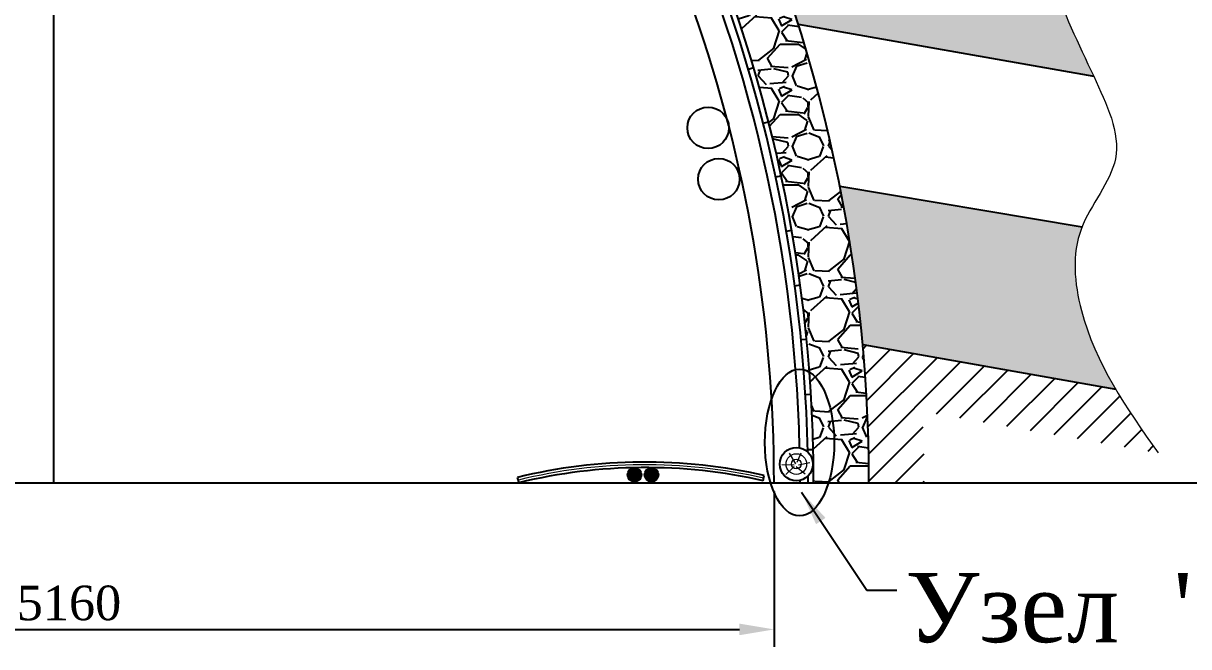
# Model space of a CAD drawing. Header units: millimetres. Extents: x -46762 to 161452, y -66984 to 31524.
# Drawn here: x 3030 to 7243, y 9912 to 12166 of the extents above; entities that cross this region are included whole.
import ezdxf

# ---------------------------------------------------------------- set-up
doc = ezdxf.new("R2010")
doc.units = ezdxf.units.MM
doc.header["$LTSCALE"] = 0.5
doc.styles.get("Standard").update_dxf_attribs({"font": 'TIMES.TTF'})
doc.linetypes.add('BATTING', pattern='A,0.00254,-2.54,[134,ltypeshp.shx,S=2.54,R=0,X=-2.54,Y=0],-5.08,[134,ltypeshp.shx,S=2.54,R=180,X=2.54,Y=0],-2.54', length=10.16254)
doc.dimstyles.new('ISO-25', dxfattribs={"dimscale": 50, "dimtxt": 2.5, "dimasz": 2.5, "dimexe": 1.25, "dimexo": 0.625, "dimtad": 1, "dimdec": 0, "dimtxsty": 'Standard', "dimcen": 2.5, "dimadec": 0, "dimazin": 0, "dimtfac": 1, "dimtdec": 0, "dimtmove": 0, "dimatfit": 3, "dimfxl": 1, "dimarcsym": 0})
pattern_1 = [(228.0128, (2492.244949663251, 33310.20283600524), (-2032.001726589601, -2286.002808951258), [34.1721, -3383.05]), (184.9697, (2469.384949663252, 33284.80283600524), (3048.004930617913, 253.9982075387458), [58.6405, -5805.4]), (132.5104, (2410.964949663252, 33279.72283600524), (2539.998151833169, -2794.002729246041), [41.34819999999999, -4093.47]), (267.2737, (2311.904949663252, 33216.22283600524), (253.9988970828173, 5079.998365336643), [53.40049999999999, -5286.639999999999]), (292.8337, (2309.364949663252, 33162.88283600524), (-1270.003605550191, 3048.001733005111), [52.3634, -5183.98]), (357.2737, (2329.684949663251, 33114.62283600524), (-5079.998365336643, 253.9988970828175), [53.40049999999999, -5286.639999999999]), (37.6942, (2383.024949663251, 33112.08283600524), (-3302.002086123993, -2539.997735698489), [70.61939999999998, -6991.310000000001]), (72.2553, (2438.904949663252, 33155.26283600525), (1778.00355654672, 5588.00162060364), [66.672, -6600.53]), (121.4296, (2459.224949663252, 33218.76283600525), (-2032.000523526448, 3301.996115997269), [53.5813, -5304.55]), (175.2364, (2431.284949663252, 33264.48283600524), (2793.997805305446, -253.9976162721156), [61.17129999999994, -2997.389999999996]), (222.3974, (2370.324949663251, 33269.56283600524), (-3048.000091723971, -2793.996365063697), [79.1078, -7831.68]), (138.8141, (2563.364949663252, 33213.68283600525), (-1777.998867422474, 1523.997655712401), [27.0005, -2673.06]), (171.4692, (2543.044949663252, 33231.46283600524), (3301.99495955914, -508.0012800045699), [51.36819999999993, -5085.459999999992]), (225, (2492.244949663251, 33239.08283600524), (-5.329070518200751e-14, -253.9998268700197), [35.9209, -323.289]), (203.1986, (2474.464949663252, 33269.56283600524), (1270.004282559083, 508.0022274306265), [19.3441, -1915.06]), (291.8014, (2456.684949663251, 33261.94283600524), (-254.0001781894509, 762.0004908731864), [27.3566, -1340.48]), (30.9638, (2466.844949663251, 33236.54283600525), (761.9991954808227, 508.0003958660552), [44.43199999999994, -1436.629999999998]), (161.5651, (2504.944949663251, 33259.40283600525), (508.0002318180981, -253.9996222465077), [32.1287, -771.0899999999999]), (16.38950000000001, (2309.364949663252, 33261.94283600524), (2540.001401396935, 761.9984149967804), [45.00880000000001, -4455.88]), (70.3462, (2352.544949663252, 33274.64283600524), (-1015.997168867651, -2793.9960488545), [37.7599, -3738.219999999999]), (293.1986, (2504.944949663251, 33310.20283600524), (-508.0022274306264, 1270.004282559083), [38.688, -1895.72]), (343.6105, (2520.184949663251, 33274.64283600524), (-2540.001401396935, 761.9984149967811), [45.00879999999994, -4455.879999999992]), (339.444, (2309.364949663252, 33104.46283600524), (-1270.001576425591, 507.9993836050138), [43.4035, -2126.77]), (294.7751, (2350.004949663251, 33089.22283600524), (-1269.997040362684, 2793.998702615667), [36.36719999999993, -3600.359999999996]), (66.80140000000002, (2507.484949663252, 33056.20283600524), (508.0022274306268, 1270.004282559083), [38.688, -1895.72]), (17.35400000000001, (2522.724949663252, 33091.76283600525), (-3302.000178185996, -1015.998467560563), [42.57829999999999, -4215.239999999999]), (69.444, (2383.024949663251, 33056.20283600524), (-507.9993836050144, -1270.001576425591), [21.7018, -2148.48]), (101.3098999999999, (2492.244949663251, 33056.20283600524), (-253.9987462887348, 1015.996746090262), [12.95149999999999, -1282.199999999999]), (165.9638, (2489.704949663252, 33068.90283600525), (762.0005354697173, -253.9995604123641), [52.3634, -994.905]), (186.0090000000001, (2438.904949663252, 33081.60283600524), (2539.996254442795, 253.9994068547858), [48.5267, -4804.139999999999]), (303.6901, (2466.844949663251, 33213.68283600525), (-254.0000871307233, 507.999509923184), [36.6324, -879.178]), (353.1572, (2487.164949663251, 33183.20283600524), (4318.001785664343, -508.002275165484), [63.95569999999999, -6331.599999999999]), (60.94540000000001, (2550.664949663251, 33175.58283600524), (-1015.997636582909, -1777.995761083413), [26.1508, -2588.94]), (90, (2563.364949663252, 33198.44283600524), (-254, 254), [15.24, -238.76]), (120.2564, (2433.824949663251, 33089.22283600524), (1015.997846683611, -1777.999103247756), [35.2867, -3493.39]), (48.01279999999999, (2416.044949663252, 33119.70283600524), (2032.001726589601, 2286.002808951258), [68.3443, -3348.88]), (0, (2461.764949663251, 33170.50283600524), (254, 254), [66.04, -187.96]), (325.3048, (2527.804949663252, 33170.50283600524), (-2539.995599095369, 1778.000169048476), [40.161, -3975.93]), (254.0546, (2560.824949663251, 33147.64283600524), (-254.0006479701474, -1016.002420320363), [36.9829, -1812.17]), (207.646, (2550.664949663251, 33112.08283600524), (-4825.998304902272, -2540.001597472339), [60.2145, -5961.25]), (175.4261, (2497.324949663251, 33084.14283600524), (-3302.000760474751, 253.9987711219462), [63.70289999999994, -6306.579999999992]), (175.4261, (2497.324949663251, 33084.14283600524), (-3302.000760474751, 253.9987711219462), [63.70289999999994, -6306.579999999992])]

# ---------------------------------------------------------------- blocks, each defined once
blk = doc.blocks.new('*D30')
at = {"color": 0, "lineweight": -2}
for p, q in [((3195.122570418194, 14599.95567915281), (7828.431706068777, 14599.95567915281)), ((7765.931706068777, 14474.95567915281), (7765.931706068776, 10629.9544219104)), ((73.93132163557493, 10504.9544219104), (7828.431706068776, 10504.9544219104))]:
    blk.add_line(p, q, dxfattribs=at)
at = {"color": 0}
for points in [[(7745.098372735444, 14474.95567915281), (7786.76503940211, 14474.95567915281), (7765.931706068777, 14599.95567915281)], [(7745.098372735443, 10629.9544219104), (7786.765039402109, 10629.9544219104), (7765.931706068776, 10504.9544219104)]]:
    blk.add_solid(points, dxfattribs=at)
at = {"layer": 'Defpoints', "color": 0}
for p in [(3163.872570418194, 14599.95567915281), (42.68132163557493, 10504.9544219104), (7765.931706068776, 10504.9544219104)]:
    blk.add_point(p, dxfattribs=at)
at = {"color": 0, "lineweight": 15, "insert": (7670.919990135105, 12427.91675138723), "char_height": 125, "attachment_point": 5, "rotation": 90}
blk.add_mtext('4095', dxfattribs=at)
blk = doc.blocks.new('*D31')
at = {"color": 0, "lineweight": -2}
for p, q in [((583.8725704181761, 10473.70567915283), (583.8725704181761, 9912.180715889297)), ((5743.872570418212, 10473.70567915283), (5743.872570418212, 9912.180715889297)), ((708.8725704181761, 9974.680715889297), (5618.872570418212, 9974.680715889297))]:
    blk.add_line(p, q, dxfattribs=at)
at = {"color": 0}
for points in [[(708.8725704181761, 9995.514049222631), (708.8725704181761, 9953.847382555963), (583.8725704181761, 9974.680715889297)], [(5618.872570418212, 9995.514049222631), (5618.872570418212, 9953.847382555963), (5743.872570418212, 9974.680715889297)]]:
    blk.add_solid(points, dxfattribs=at)
at = {"layer": 'Defpoints', "color": 0}
for p in [(583.8725704181761, 10504.95567915283), (5743.872570418212, 10504.95567915283), (5743.872570418212, 9974.680715889297)]:
    blk.add_point(p, dxfattribs=at)
at = {"color": 0, "lineweight": 15, "insert": (3195.072363433652, 10069.51218668959), "char_height": 125, "attachment_point": 5}
blk.add_mtext('5160', dxfattribs=at)

msp = doc.modelspace()

# ---------------------------------------------------------------- hatches: boundary and pattern name
h = msp.add_hatch()
h.set_pattern_fill('GRAVEL', color=256, scale=10, style=0)
h.set_pattern_definition(pattern_1)
h.paths.add_polyline_path([(5170.588559431055, 13597.82338716596, 0.005935759205545533), (5102.948036202046, 13695.72413426502), (5024.324217866673, 13403.95953235855, -0.02176061164223538), (5259.354270556916, 13007.27130874995), (5425.523188549456, 13112.18492071876, -0.003812517685094483)])
h.paths.add_polyline_path([(5524.511504016396, 12928.34595035301, -0.001451315684669763), (5425.52318854946, 13112.18492071875), (5259.354270556916, 13007.27130874995, -0.007720374396555207), (5334.333472864268, 12861.80282289469), (5345.309200716336, 12867.67555951643), (5356.631850528762, 12846.51433078967), (5344.951773026905, 12840.26472075793, -0.02323951436780838), (5541.133508817302, 12388.3708901436), (5676.37653589502, 12590.44147898416, 0.01683641712989142)])
h.paths.add_polyline_path([(5676.37653589502, 12590.44147898416), (5541.133508817302, 12388.3708901436, -0.02785199799142586), (5719.752492960795, 11825.76518883823), (5934.331001100754, 11791.65887656782, 0.03819310534533427)])
h.paths.add_polyline_path([(5934.331001100754, 11791.65887656782), (5719.752492960795, 11825.76518883823, -0.023383014304068), (5820.643507761602, 11340.46169550728), (6011.615319044837, 11411.95545351564, 0.01761068326837443)])
h.paths.add_polyline_path([(6011.615319044837, 11411.95545351564), (5820.643507761602, 11340.46169550728, -0.02166301094849761), (5873.294064325934, 10884.23544768839), (6079.108856532654, 10797.19640446727, 0.02812110491248623)])
h = msp.add_hatch(color=253)
h.paths.add_polyline_path([(5713.714433164696, 13505.5073621952), (5168.47722674846, 13601.92164080717, 0.004699664693160149), (5483.716025053449, 13003.80101629596)])
edge = h.paths.add_edge_path()
edge.add_spline(control_points=[(6679.637210594568, 13013.17177501083), (6696.371908709547, 13115.32672808674), (6721.44482912903, 13218.60687300848), (6749.692375506263, 13322.31541418913)], knot_values=[191.026097534499, 191.026097534499, 191.026097534499, 191.026097534499, 501.7340903787163, 501.7340903787163, 501.7340903787163, 501.7340903787163], degree=3, periodic=0)
edge.add_line((6749.692375506263, 13322.31541418913), (5713.714433164694, 13505.5073621952))
edge.add_line((5713.714433164694, 13505.5073621952), (5483.716025053442, 13003.80101629596))
edge.add_arc((37142.59061866755, 30071.70848334007), 35966.62071751759, 208.3299597956363, 208.4666052729836)
edge.add_arc((584.4022354806548, 10505.02477300318), 5502.469001608727, 22.17647621161268, 26.129797843776828, ccw=False)
edge.add_line((5679.829591938216, 12581.99014795021), (6679.637210594567, 13013.17177501083))
edge = h.paths.add_edge_path()
edge.add_spline(control_points=[(6658.137848259368, 12774.64880180301), (6658.477147394628, 12853.23517694067), (6666.480089964081, 12932.85571365218), (6679.637210594568, 13013.17177501083)], knot_values=[501.7340903787164, 501.7340903787164, 501.7340903787164, 501.7340903787164, 746.018302416481, 746.018302416481, 746.018302416481, 746.018302416481], degree=3, periodic=0)
edge.add_line((6679.637210594568, 13013.17177501082), (5679.82959193822, 12581.99014795021))
edge.add_arc((584.4022354806693, 10505.02477300315), 5502.469001608726, 17.529350622384584, 22.17647621161302, ccw=False)
edge.add_line((5831.351898632483, 12162.33715937333), (6147.130686632019, 12106.65683911359))
edge.add_line((6147.130686632019, 12106.65683911359), (6658.137848259374, 12774.648801803))
edge = h.paths.add_edge_path()
edge.add_spline(control_points=[(6899.163576434228, 11974.05315026131), (6787.11256749329, 12211.15763775825), (6669.520100733014, 12466.8908100138), (6657.975015254544, 12736.93442451142), (6658.137848259368, 12774.64880180301)], knot_values=[746.0183024164808, 746.0183024164849, 746.0183024164849, 746.0183024164849, 1473.544196756231, 1590.778601868223, 1590.778601868223, 1590.778601868223, 1590.778601868223], degree=3, periodic=0)
edge.add_line((6658.137848259365, 12774.648801803), (6147.130686632019, 12106.65683911359))
edge.add_line((6147.130686632019, 12106.65683911359), (6899.163576434234, 11974.05315026131))
edge = h.paths.add_edge_path()
edge.add_spline(control_points=[(6851.870189538244, 11138.75861989636), (6828.535696020635, 11232.85169722674), (6820.907423553472, 11335.99428618463), (6856.277601380347, 11427.69867517321), (6857.12410107166, 11429.83039454878)], knot_values=[2173.145683645301, 2173.145683645301, 2173.145683645301, 2173.145683645301, 2457.685663711812, 2464.476734951512, 2464.476734951512, 2464.476734951512, 2464.476734951512], degree=3, periodic=0)
edge.add_line((6857.124101071662, 11429.83039454877), (5981.36182256475, 11577.40172587289))
edge.add_arc((584.4022354806712, 10505.02477300315), 5502.469001608725, 6.613582394093498, 11.238305937456175, ccw=False)
edge.add_line((6050.255007461166, 11138.75861989636), (6851.870189538242, 11138.75861989636))
edge = h.paths.add_edge_path()
edge.add_spline(control_points=[(6923.673968396133, 10944.85098378658), (6895.229263178202, 11003.18096802122), (6870.100020680909, 11067.23051196824), (6852.774102570051, 11135.11371718024), (6851.870189538244, 11138.75861989636)], knot_values=[2464.476734951512, 2464.476734951512, 2464.476734951512, 2464.476734951512, 2659.298218750294, 2670.320501957686, 2670.320501957686, 2670.320501957686, 2670.320501957686], degree=3, periodic=0)
edge.add_line((6851.870189538246, 11138.75861989636), (6050.255007461166, 11138.75861989636))
edge.add_arc((584.4022354806693, 10505.02477300316), 5502.469001608728, 5.206145190378322, 6.613582394093385, ccw=False)
edge.add_line((6064.171748742172, 11004.31546508016), (6761.782316758103, 10881.3078999116))
edge.add_line((6761.782316758103, 10881.3078999116), (6923.67396839613, 10944.85098378658))
h = msp.add_hatch()
h.set_pattern_fill('JIS_WOOD', color=256, scale=100, style=0)
h.set_pattern_definition([(45, (-8067.316309185966, 33056.20283600524), (-49.99999991609842, 49.99999991609842), [])])
h.paths.add_polyline_path([(6283.749790214251, 10693.67833024694), (6085.752765736624, 10615.96375135371, -0.005043941682651943), (6086.871236655594, 10504.95567915282), (6286.871236670806, 10504.95567915282, 0.008275423742498105)])
h.paths.add_polyline_path([(6761.78231675811, 10881.3078999116), (6064.171748742172, 11004.31546508016, -0.01767717496338383), (6085.752765736624, 10615.96375135372), (6283.749790214253, 10693.67833024694, 0.003041100093595891), (6281.033330538927, 10762.99159475313), (6404.759913316333, 10741.17525997862)])
edge = h.paths.add_edge_path()
edge.add_spline(control_points=[(7131.795923506321, 10612.97919543549), (7078.648747900288, 10688.60194792726), (7025.501572294257, 10764.22470041903), (6978.841553685588, 10843.0345000293)], knot_values=[2786.110010123837, 2786.110010123837, 2786.110010123837, 2786.110010123837, 3060.226053542156, 3060.226053542156, 3060.226053542156, 3060.226053542156], degree=3, periodic=0)
edge.add_line((6978.841553685594, 10843.03450002929), (6761.782316758114, 10881.3078999116))
edge.add_line((6761.782316758114, 10881.3078999116), (6404.759913316328, 10741.17525997862))
edge.add_line((6404.759913316328, 10741.17525997862), (7131.795923506319, 10612.97919543549))
h = msp.add_hatch(color=253)
edge = h.paths.add_edge_path()
edge.add_spline(control_points=[(6978.841553685588, 10843.0345000293), (6959.131869646861, 10876.32459068489), (6940.57969338546, 10910.18334829703), (6923.67396839613, 10944.85098378658)], knot_values=[2670.320501957686, 2670.320501957686, 2670.320501957686, 2670.320501957686, 2786.110010123836, 2786.110010123836, 2786.110010123836, 2786.110010123836], degree=3, periodic=0)
edge.add_line((6923.673968396131, 10944.85098378657), (6761.782316758112, 10881.3078999116))
edge.add_line((6761.782316758112, 10881.3078999116), (6978.841553685597, 10843.03450002929))
h = msp.add_hatch()
h.set_pattern_fill('GRAVEL', color=256, scale=10, style=0)
h.set_pattern_definition(pattern_1)
h.paths.add_polyline_path([(6079.108856532654, 10797.19640446727), (5873.294064325932, 10884.23544768839, -0.01264951235018519), (5885.70413128309, 10616.27099803163, -0.005248185802450601), (5886.872570418214, 10504.95567915283), (6086.872570418212, 10504.95567915283, 0.005248136141682134), (6085.660087129118, 10620.46810690004, 0.008035533703969422)])
at = {"lineweight": 15, "ltscale": 0.05}
for points in [[(5264.343003015061, 10533.29876127354, 1), (5214.343003015061, 10533.29876127354, 1)], [(5325.603208868326, 10533.78971035718, 1), (5275.603208868326, 10533.78971035718, 1)]]:
    msp.add_hatch(color=256, dxfattribs=at).paths.add_polyline_path(points)

# ---------------------------------------------------------------- linework, layer by layer
for p, q in [((3139.296416121825, 14577.83678820605), (3139.296416121825, 10504.9544219104)), ((5831.351898632484, 12162.33715937333), (6899.163576434235, 11974.0531502613)), ((5651.052411966309, 11999.53838125018), (5669.918441844572, 12006.27056742222)), ((5704.381447876508, 11805.13944919106), (5724.00762728065, 11809.11080689115)), ((5749.827763111319, 11610.8471508114), (5769.534476686832, 11614.34039726243)), ((5981.361822564747, 11577.40172587289), (6857.204159783078, 11429.81690416341)), ((5787.996870198046, 11414.44964419112), (5807.692481096346, 11417.9412659408)), ((5818.697212508766, 11216.78428672736), (5838.409209667155, 11220.27873365013)), ((5841.415962275844, 11022.95807560882), (5861.406852459261, 11024.06213717652)), ((6064.171748742169, 11004.31546508016), (6978.841553685585, 10843.03450002929)), ((5857.214174951058, 10824.26324546308), (5877.225124012631, 10824.71741235169)), ((5865.518887583864, 10624.54322185913), (5885.513762908372, 10624.9959477448))]:
    msp.add_line(p, q)
at = {"lineweight": 9}
for p, q in [((5798.149867517756, 10612.26144671537), (5820.98932836129, 10573.35648724848)), ((5840.200089818652, 10612.26144671537), (5826.179604264004, 10578.02534033227)), ((5832.414675964944, 10569.72587359352), (5872.903321749297, 10578.02534033227)), ((5772.192870823753, 10570.24499330811), (5816.321450358052, 10569.72587359352)), ((5816.321450358052, 10564.01878108091), (5786.207739196513, 10534.97064749582)), ((5823.584466312283, 10562.9805416521), (5856.810096142405, 10537.56302172197))]:
    msp.add_line(p, q, dxfattribs=at)
at = {"ltscale": 0.05}
for p, q in [((4822.039203822459, 10504.9544219104), (4816.165315678262, 10524.1078722468)), ((5704.872415630706, 10512.02958841267), (5708.236988445896, 10531.52561785927))]:
    msp.add_line(p, q, dxfattribs=at)
for centre, radius in [((5505.368367019414, 11787.81074190162), 75), ((5544.145236935375, 11602.25584346898), 75), ((5824.387723297375, 10572.34726693397), 60)]:
    msp.add_circle(centre, radius)
at = {"lineweight": 9}
for radius in [37.19834444281821, 17.45906705723387]:
    msp.add_circle((5824.387723297375, 10572.34726693397), radius, dxfattribs=at)
at = {"ltscale": 0.05}
for centre in [(5239.343003015273, 10533.29876127354), (5300.603208868523, 10533.78971035717)]:
    msp.add_circle(centre, 25, dxfattribs=at)
for centre, radius, start, end in [((583.8725704181761, 10504.95567915283), 5160.000000000036, 0, 38.56699999999449), ((584.4022354806675, 10505.02477300315), 5502.469001608727, 359.9992805436954, 26.12979784377998), ((583.8725704181761, 10504.95567915283), 5254.000000000036, 1.376208079192326, 26.10909399880428), ((583.8725704181688, 10504.95567915283), 5283.000000000043, 1.202784544369319, 26.12030027546889), ((584.4022354806602, 10505.02477300315), 5302.469001608733, 1.202158253561975, 26.12979784378001), ((583.8725704091339, 10504.95567915274), 5303.000000009079, 9.433490398824945e-13, 1.202784544368272), ((583.8725704181761, 10504.95567915283), 5254.000000000036, 0, 0.09732672209522224), ((583.8725704181761, 10504.95567915283), 5283.000000000036, 0, 0.2707502569195383)]:
    msp.add_arc(centre, radius, start, end)
for centre, radius, start, end in [((5277.944095515445, 8634.54153254414), 1945.173666705751, 77.21985695668434, 103.7329716897676), ((5278.510502012173, 8629.98040556941), 1929.739259077566, 77.23558828398096, 103.6827471300762)]:
    msp.add_arc(centre, radius, start, end, dxfattribs=at)
at = {"linetype": 'BATTING', "lineweight": 9, "ltscale": 0.8}
msp.add_arc((5277.944095515445, 8634.541532544026), 1935.173666705839, 77.21985695668475, 103.6984784575645, dxfattribs=at)
msp.add_ellipse((5835.866195310879, 10650.14164296062), major_axis=(0, 265.4858958746918), ratio=0.471922821899358)
at = {"lineweight": 15}
msp.add_spline([(6804.192875226454, 13513.92213405892), (6663.221841042594, 12662.25764344282), (6899.163576434234, 11974.0531502613), (6977.643591908471, 11675.85495719709), (6854.651973083061, 11423.41711034955), (6854.651973083061, 11127.85484707565), (7131.795923506321, 10612.97919543549)], degree=3, dxfattribs=at)

# ---------------------------------------------------------------- texts
at = {"insert": (6218.751258894859, 10178.46983550579), "char_height": 250, "attachment_point": 1}
msp.add_mtext('{\\fTimes New Roman|b0|i0|c204|p18;Узел  "Б"}', dxfattribs=at)

# ---------------------------------------------------------------- dimensions: what is measured, and where the dimension line sits
at = {"lineweight": 15}
dim = msp.add_linear_dim(base=(7765.931706068776, 10504.9544219104), p1=(3163.872570418194, 14599.95567915281), p2=(42.68132163557493, 10504.9544219104), angle=90, dimstyle='ISO-25', dxfattribs=at)
dim.commit()
dim.dimension.update_dxf_attribs({"geometry": '*D30', "text_midpoint": (7765.931706068774, 12427.91675138723), "dimtype": 160})
dim = msp.add_linear_dim(base=(5743.872570418212, 9974.680715889297), p1=(583.8725704181761, 10504.95567915283), p2=(5743.872570418212, 10504.95567915283), dimstyle='ISO-25', dxfattribs=at)
dim.commit()
dim.dimension.update_dxf_attribs({"geometry": '*D31', "text_midpoint": (3195.072363433652, 9974.680715889297), "dimtype": 160})

# ---------------------------------------------------------------- leaders
at = {"lineweight": 15, "annotation_type": 0, "has_hookline": 1, "hookline_direction": 0, "text_width": 1423.93655371305}
msp.add_leader([(5843.506925180613, 10470.61483939778), (6078.745343552262, 10115.96983550579), (6187.501258894859, 10115.96983550579)], dimstyle='ISO-25', override={"dimgap": 0.625, "dimtad": 0}, dxfattribs=at)

doc.saveas('drawing.dxf')
